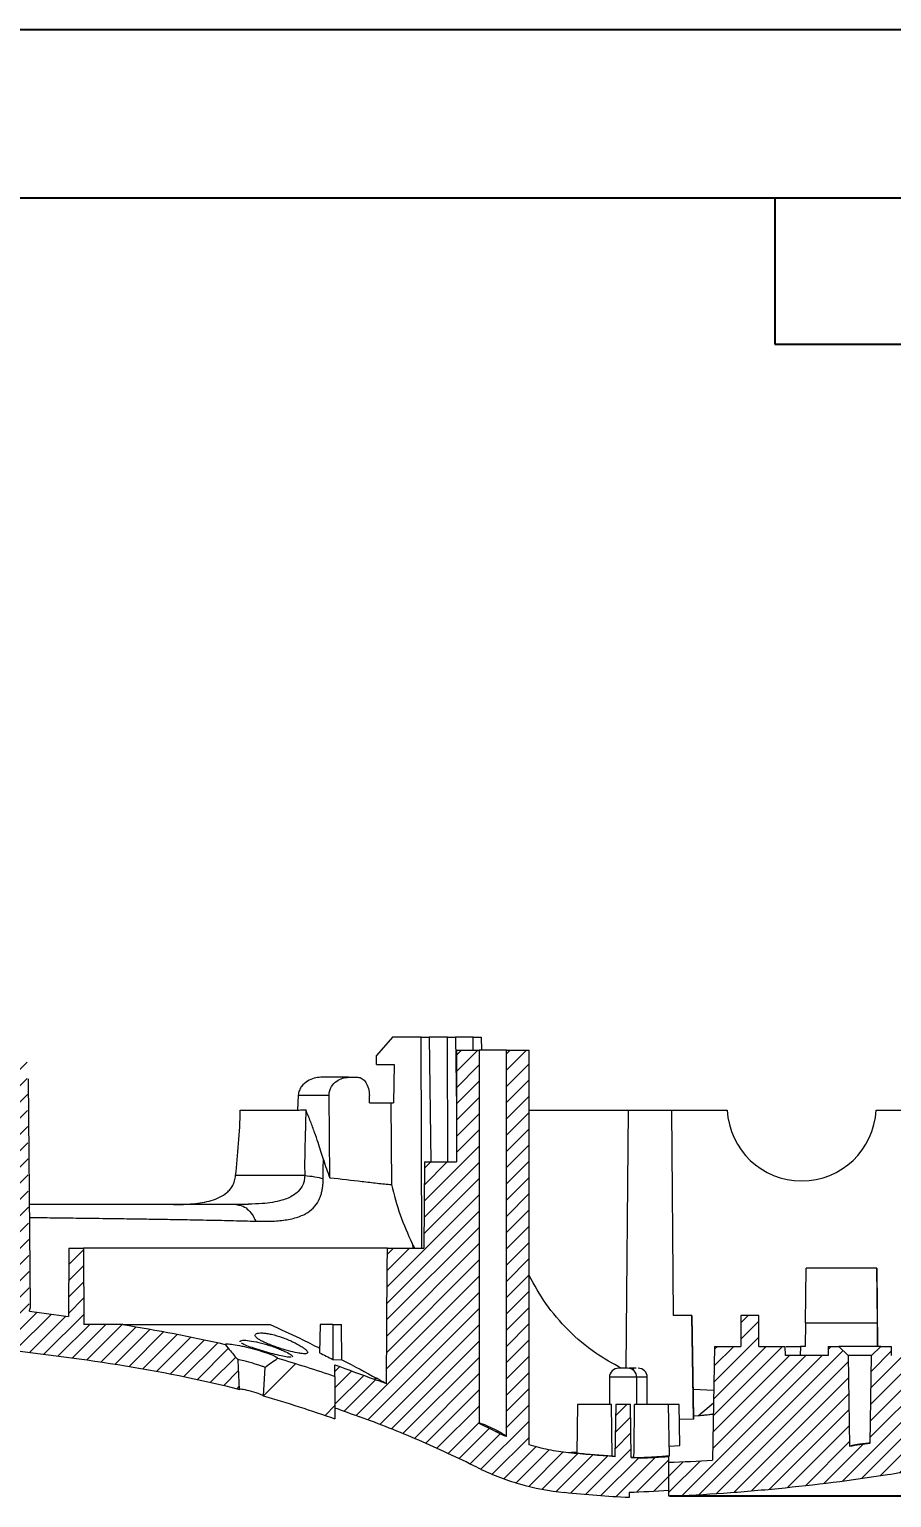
# Model space of a CAD drawing. Header units: inches. Extents: x 1424 to 4050, y 1126 to 1517.
# Drawn here: x 2866.8 to 2914.5, y 1435.8 to 1517 of the extents above; entities that cross this region are included whole.
import ezdxf

# ---------------------------------------------------------------- set-up
doc = ezdxf.new("R2010")
doc.units = ezdxf.units.IN
doc.header["$LTSCALE"] = 15
doc.styles.get("Standard").update_dxf_attribs({"font": 'txt', "bigfont": 'gbcbig.shx'})
doc.dimstyles.new('3', dxfattribs={"dimtxt": 3, "dimasz": 1, "dimexe": 0.18, "dimexo": 0.0625, "dimgap": 0.09, "dimtad": 0, "dimdsep": 46, "dimtxsty": 'Standard', "dimcen": 1, "dimclrd": 3, "dimclre": 3, "dimadec": 0, "dimazin": 2, "dimtfac": 1, "dimtofl": 0, "dimtmove": 0, "dimatfit": 3, "dimfxl": 1, "dimtolj": 1, "dimtzin": 0, "dimarcsym": 0})
pattern_1 = [(45, (-986.5144, -627.76405), (-0.44901281, 0.44901281), [])]

# ---------------------------------------------------------------- blocks, each defined once
blk = doc.blocks.new('*D217')
at = {"color": 3, "lineweight": -2}
for p, q in [((2919.178, 1457.273), (2942.123, 1457.273)), ((2941.943, 1456.273), (2941.943, 1452.198)), ((2941.943, 1436.942), (2941.943, 1441.018)), ((2902.223, 1435.942), (2942.123, 1435.942))]:
    blk.add_line(p, q, dxfattribs=at)
at = {"color": 3}
for points in [[(2941.776, 1456.273), (2942.109, 1456.273), (2941.943, 1457.273)], [(2941.776, 1436.942), (2942.109, 1436.942), (2941.943, 1435.942)]]:
    blk.add_solid(points, dxfattribs=at)
at = {"layer": 'Defpoints', "color": 0}
for p in [(2919.115, 1457.273), (2941.943, 1457.273), (2902.16, 1435.942)]:
    blk.add_point(p, dxfattribs=at)
at = {"color": 0, "insert": (2941.943, 1446.608), "char_height": 3, "attachment_point": 5, "rotation": 90}
blk.add_mtext('\\A1;21.33', dxfattribs=at)

msp = doc.modelspace()

# ---------------------------------------------------------------- hatches: boundary and pattern name
at = {"linetype": 'Continuous', "lineweight": 0}
h = msp.add_hatch(dxfattribs=at)
h.set_pattern_fill('ANSI31', color=4, scale=0.2, style=0)
h.set_pattern_definition(pattern_1)
edge = h.paths.add_edge_path(flags=0)
edge.add_spline(control_points=[(2902.16, 1438.127), (2901.642, 1438.085), (2901.123, 1438.054), (2900.604, 1438.032)], knot_values=[0, 0, 0, 0, 0.001559, 0.001559, 0.001559, 0.001559], weights=[1, 1, 1, 1], degree=3, periodic=0)
edge.add_spline(control_points=[(2900.604, 1438.032), (2900.433, 1438.04), (2900.264, 1438.048), (2900.094, 1438.056)], knot_values=[0.001553, 0.001553, 0.001553, 0.001553, 0.002063, 0.002063, 0.002063, 0.002063], weights=[1, 1, 1, 1], degree=3, periodic=0)
edge.add_line((2900.094, 1438.056), (2900.042, 1440.992))
edge.add_line((2900.042, 1440.992), (2899.238, 1440.992))
edge.add_line((2899.238, 1440.992), (2899.188, 1438.11))
edge.add_spline(control_points=[(2899.188, 1438.11), (2898.328, 1438.165), (2897.469, 1438.237), (2896.612, 1438.326)], knot_values=[0.002969, 0.002969, 0.002969, 0.002969, 0.005554, 0.005554, 0.005554, 0.005554], weights=[1, 1, 1, 1], degree=3, periodic=0)
edge.add_spline(control_points=[(2896.612, 1438.326), (2896.105, 1438.38), (2895.6, 1438.467), (2895.104, 1438.585), (2894.882, 1438.638), (2894.661, 1438.697), (2894.442, 1438.763)], knot_values=[0.002515, 0.002515, 0.002515, 0.002515, 0.004037, 0.004037, 0.004037, 0.004716, 0.004716, 0.004716, 0.004716], weights=[1, 1, 1, 1, 1, 1, 1], degree=3, periodic=0)
edge.add_line((2894.442, 1438.763), (2894.442, 1460.59))
edge.add_line((2894.442, 1460.59), (2893.186, 1460.59))
edge.add_line((2893.186, 1460.59), (2893.186, 1439.221))
edge.add_spline(control_points=[(2893.186, 1439.221), (2892.984, 1439.308), (2892.784, 1439.401), (2892.587, 1439.499)], knot_values=[0.000036, 0.000036, 0.000036, 0.000036, 0.000697, 0.000697, 0.000697, 0.000697], weights=[1, 1, 1, 1], degree=3, periodic=0)
edge.add_spline(control_points=[(2892.587, 1439.499), (2892.284, 1439.645), (2891.982, 1439.794), (2891.679, 1439.94)], knot_values=[0.000006, 0.000006, 0.000006, 0.000006, 0.001016, 0.001016, 0.001016, 0.001016], weights=[1, 1, 1, 1], degree=3, periodic=0)
edge.add_line((2891.679, 1439.94), (2891.679, 1460.59))
edge.add_line((2891.679, 1460.59), (2890.422, 1460.59))
edge.add_line((2890.422, 1460.59), (2890.422, 1454.409))
edge.add_line((2890.422, 1454.409), (2888.664, 1454.409))
edge.add_line((2888.664, 1454.409), (2888.622, 1449.635))
edge.add_line((2888.622, 1449.635), (2886.605, 1449.635))
edge.add_spline(control_points=[(2886.605, 1449.635), (2886.602, 1449.263), (2886.6, 1448.89), (2886.597, 1448.518), (2886.584, 1446.392), (2886.57, 1444.267), (2886.556, 1442.141)], knot_values=[0.018959, 0.018959, 0.018959, 0.018959, 0.020077, 0.020077, 0.020077, 0.026454, 0.026454, 0.026454, 0.026454], weights=[1, 1, 1, 1, 1, 1, 1], degree=3, periodic=0)
edge.add_spline(control_points=[(2886.556, 1442.141), (2886.33, 1442.227), (2886.103, 1442.311), (2885.876, 1442.394)], knot_values=[0.003034, 0.003034, 0.003034, 0.003034, 0.00376, 0.00376, 0.00376, 0.00376], weights=[1, 1, 1, 1], degree=3, periodic=0)
edge.add_spline(control_points=[(2885.876, 1442.394), (2885.152, 1442.659), (2884.43, 1442.926), (2883.706, 1443.188)], knot_values=[0.000178, 0.000178, 0.000178, 0.000178, 0.002488, 0.002488, 0.002488, 0.002488], weights=[1, 1, 1, 1], degree=3, periodic=0)
edge.add_line((2883.706, 1443.188), (2883.706, 1440.812))
edge.add_spline(control_points=[(2883.706, 1440.812), (2884.157, 1440.648), (2884.608, 1440.483), (2885.058, 1440.318)], knot_values=[0, 0, 0, 0, 0.00144, 0.00144, 0.00144, 0.00144], weights=[1, 1, 1, 1], degree=3, periodic=0)
edge.add_spline(control_points=[(2885.058, 1440.318), (2886.085, 1439.944), (2887.103, 1439.544), (2888.109, 1439.116), (2888.695, 1438.866), (2889.278, 1438.607), (2889.856, 1438.339), (2890.424, 1438.075), (2890.989, 1437.805), (2891.549, 1437.525)], knot_values=[0.00005, 0.00005, 0.00005, 0.00005, 0.003329, 0.003329, 0.003329, 0.005241, 0.005241, 0.005241, 0.007119, 0.007119, 0.007119, 0.007119], weights=[1, 1, 1, 1, 1, 1, 1, 1, 1, 1], degree=3, periodic=0)
edge.add_spline(control_points=[(2891.549, 1437.525), (2892.159, 1437.224), (2892.792, 1436.965), (2893.438, 1436.753), (2894.399, 1436.439), (2895.398, 1436.227), (2896.403, 1436.123)], knot_values=[0.0071, 0.0071, 0.0071, 0.0071, 0.009131, 0.009131, 0.009131, 0.012155, 0.012155, 0.012155, 0.012155], weights=[1, 1, 1, 1, 1, 1, 1], degree=3, periodic=0)
edge.add_spline(control_points=[(2896.403, 1436.123), (2897.589, 1436), (2898.779, 1435.908), (2899.97, 1435.847)], knot_values=[0.006416, 0.006416, 0.006416, 0.006416, 0.009993, 0.009993, 0.009993, 0.009993], weights=[1, 1, 1, 1], degree=3, periodic=0)
edge.add_line((2899.97, 1435.847), (2899.97, 1436.149))
edge.add_spline(control_points=[(2899.97, 1436.149), (2900.701, 1436.168), (2901.431, 1436.205), (2902.16, 1436.26)], knot_values=[0, 0, 0, 0, 0.002193, 0.002193, 0.002193, 0.002193], weights=[1, 1, 1, 1], degree=3, periodic=0)
edge.add_line((2902.16, 1436.26), (2902.16, 1438.127))
h = msp.add_hatch(dxfattribs=at)
h.set_pattern_fill('ANSI31', color=4, scale=0.2, style=0)
h.set_pattern_definition(pattern_1)
edge = h.paths.add_edge_path(flags=0)
edge.add_spline(control_points=[(2878.348, 1443.449), (2878.208, 1443.618), (2878.068, 1443.786), (2877.928, 1443.954), (2877.827, 1444.074), (2877.726, 1444.195), (2877.625, 1444.316)], knot_values=[0, 0, 0, 0, 0.000656, 0.000656, 0.000656, 0.001129, 0.001129, 0.001129, 0.001129], weights=[1, 1, 1, 1, 1, 1, 1], degree=3, periodic=0)
edge.add_spline(control_points=[(2877.625, 1444.316), (2875.757, 1444.756), (2873.869, 1445.108), (2871.975, 1445.414)], knot_values=[0.006322, 0.006322, 0.006322, 0.006322, 0.012075, 0.012075, 0.012075, 0.012075], weights=[1, 1, 1, 1], degree=3, periodic=0)
edge.add_line((2871.975, 1445.414), (2869.812, 1445.414))
edge.add_line((2869.812, 1445.414), (2869.79, 1449.635))
edge.add_line((2869.79, 1449.635), (2868.986, 1449.635))
edge.add_line((2868.986, 1449.635), (2868.966, 1445.863))
edge.add_spline(control_points=[(2868.966, 1445.863), (2868.47, 1445.931), (2867.974, 1445.997), (2867.477, 1446.061), (2867.253, 1446.09), (2867.029, 1446.119), (2866.804, 1446.147)], knot_values=[0.015107, 0.015107, 0.015107, 0.015107, 0.016604, 0.016604, 0.016604, 0.01728, 0.01728, 0.01728, 0.01728], weights=[1, 1, 1, 1, 1, 1, 1], degree=3, periodic=0)
edge.add_line((2866.804, 1446.147), (2866.683, 1459.984))
edge.add_ellipse((2865.344, 1458.982), major_axis=(-16.462, 0), ratio=0.061049, start_angle=265.33446, end_angle=268.84364)
edge.add_line((2865.676, 1459.987), (2865.557, 1446.3))
edge.add_spline(control_points=[(2865.557, 1446.3), (2864.84, 1446.387), (2864.123, 1446.47), (2863.406, 1446.551)], knot_values=[0.018532, 0.018532, 0.018532, 0.018532, 0.02069, 0.02069, 0.02069, 0.02069], weights=[1, 1, 1, 1], degree=3, periodic=0)
edge.add_line((2863.406, 1446.551), (2863.31, 1452.047))
edge.add_line((2863.31, 1452.047), (2862.505, 1452.047))
edge.add_line((2862.505, 1452.047), (2862.411, 1446.662))
edge.add_spline(control_points=[(2862.411, 1446.662), (2861.692, 1446.741), (2860.973, 1446.817), (2860.253, 1446.891)], knot_values=[0.021689, 0.021689, 0.021689, 0.021689, 0.023852, 0.023852, 0.023852, 0.023852], weights=[1, 1, 1, 1], degree=3, periodic=0)
edge.add_line((2860.253, 1446.891), (2860.139, 1459.987))
edge.add_line((2860.139, 1459.987), (2859.132, 1459.987))
edge.add_line((2859.132, 1459.987), (2859.018, 1447.015))
edge.add_spline(control_points=[(2859.018, 1447.015), (2856.384, 1447.275), (2853.746, 1447.494), (2851.106, 1447.695)], knot_values=[0.025089, 0.025089, 0.025089, 0.025089, 0.033004, 0.033004, 0.033004, 0.033004], weights=[1, 1, 1, 1], degree=3, periodic=0)
edge.add_line((2851.106, 1447.695), (2851.106, 1445.261))
edge.add_spline(control_points=[(2851.106, 1445.261), (2856.573, 1444.929), (2862.036, 1444.479), (2867.471, 1443.798), (2871.154, 1443.336), (2874.839, 1442.761), (2878.433, 1441.83)], knot_values=[0, 0, 0, 0, 0.01643, 0.01643, 0.01643, 0.027599, 0.027599, 0.027599, 0.027599], weights=[1, 1, 1, 1, 1, 1, 1], degree=3, periodic=0)
edge.add_line((2878.433, 1441.83), (2878.348, 1443.449))
h = msp.add_hatch(dxfattribs=at)
h.set_pattern_fill('ANSI31', color=4, scale=0.2, style=0)
h.set_pattern_definition(pattern_1)
edge = h.paths.add_edge_path(flags=0)
edge.add_spline(control_points=[(2904.592, 1437.923), (2903.782, 1437.869), (2902.972, 1437.826), (2902.16, 1437.802)], knot_values=[0.020757, 0.020757, 0.020757, 0.020757, 0.023188, 0.023188, 0.023188, 0.023188], weights=[1, 1, 1, 1], degree=3, periodic=0)
edge.add_line((2902.16, 1437.802), (2902.16, 1435.942))
edge.add_spline(control_points=[(2902.16, 1435.942), (2904.457, 1436.009), (2906.75, 1436.199), (2909.035, 1436.441), (2911.318, 1436.684), (2913.596, 1436.997), (2915.86, 1437.382), (2919.323, 1437.97), (2922.906, 1438.406), (2926.1, 1439.868)], knot_values=[0, 0, 0, 0, 0.006893, 0.006893, 0.006893, 0.013782, 0.013782, 0.013782, 0.024339, 0.024339, 0.024339, 0.024339], weights=[1, 1, 1, 1, 1, 1, 1, 1, 1, 1], degree=3, periodic=0)
edge.add_line((2926.1, 1439.868), (2926.1, 1439.527))
edge.add_spline(control_points=[(2926.1, 1439.527), (2926.897, 1439.944), (2927.659, 1440.436), (2928.365, 1440.992), (2929.646, 1442), (2930.77, 1443.243), (2931.645, 1444.617), (2932.043, 1445.242), (2932.395, 1445.899), (2932.693, 1446.577)], knot_values=[0.007084, 0.007084, 0.007084, 0.007084, 0.009774, 0.009774, 0.009774, 0.014663, 0.014663, 0.014663, 0.01686, 0.01686, 0.01686, 0.01686], weights=[1, 1, 1, 1, 1, 1, 1, 1, 1, 1], degree=3, periodic=0)
edge.add_spline(control_points=[(2932.693, 1446.577), (2933.383, 1448.144), (2933.925, 1449.784), (2934.309, 1451.453), (2934.53, 1452.418), (2934.7, 1453.395), (2934.815, 1454.378), (2934.927, 1455.338), (2934.988, 1456.306), (2934.995, 1457.273)], knot_values=[0.00013, 0.00013, 0.00013, 0.00013, 0.005267, 0.005267, 0.005267, 0.008226, 0.008226, 0.008226, 0.011118, 0.011118, 0.011118, 0.011118], weights=[1, 1, 1, 1, 1, 1, 1, 1, 1, 1], degree=3, periodic=0)
edge.add_line((2934.995, 1457.273), (2933.385, 1457.273))
edge.add_spline(control_points=[(2933.385, 1457.273), (2933.383, 1457.407), (2933.381, 1457.541), (2933.378, 1457.675)], knot_values=[0, 0, 0, 0, 0.000402, 0.000402, 0.000402, 0.000402], weights=[1, 1, 1, 1], degree=3, periodic=0)
edge.add_line((2933.378, 1457.675), (2932.381, 1457.675))
edge.add_spline(control_points=[(2932.381, 1457.675), (2932.379, 1457.119), (2932.377, 1456.563), (2932.375, 1456.008), (2932.371, 1454.996), (2932.368, 1453.985), (2932.364, 1452.973)], knot_values=[0.001407, 0.001407, 0.001407, 0.001407, 0.003075, 0.003075, 0.003075, 0.006109, 0.006109, 0.006109, 0.006109], weights=[1, 1, 1, 1, 1, 1, 1], degree=3, periodic=0)
edge.add_spline(control_points=[(2932.364, 1452.973), (2932.28, 1452.518), (2932.182, 1452.065), (2932.073, 1451.616), (2931.946, 1451.097), (2931.803, 1450.582), (2931.644, 1450.073), (2931.367, 1449.187), (2931.041, 1448.316), (2930.667, 1447.467)], knot_values=[0.000213, 0.000213, 0.000213, 0.000213, 0.001602, 0.001602, 0.001602, 0.003203, 0.003203, 0.003203, 0.005989, 0.005989, 0.005989, 0.005989], weights=[1, 1, 1, 1, 1, 1, 1, 1, 1, 1], degree=3, periodic=0)
edge.add_spline(control_points=[(2930.667, 1447.467), (2930.122, 1446.227), (2929.357, 1445.065), (2928.439, 1444.069), (2927.5, 1443.048), (2926.372, 1442.173), (2925.145, 1441.525), (2924.97, 1441.432), (2924.794, 1441.344), (2924.615, 1441.261)], knot_values=[0.0001, 0.0001, 0.0001, 0.0001, 0.004163, 0.004163, 0.004163, 0.008327, 0.008327, 0.008327, 0.008912, 0.008912, 0.008912, 0.008912], weights=[1, 1, 1, 1, 1, 1, 1, 1, 1, 1], degree=3, periodic=0)
edge.add_spline(control_points=[(2924.615, 1441.261), (2923.395, 1440.798), (2922.109, 1440.524), (2920.834, 1440.246)], knot_values=[0.000443, 0.000443, 0.000443, 0.000443, 0.004356, 0.004356, 0.004356, 0.004356], weights=[1, 1, 1, 1], degree=3, periodic=0)
edge.add_line((2920.834, 1440.246), (2920.765, 1444.208))
edge.add_line((2920.765, 1444.208), (2919.316, 1444.208))
edge.add_line((2919.316, 1444.208), (2919.316, 1445.917))
edge.add_line((2919.316, 1445.917), (2918.311, 1445.917))
edge.add_line((2918.311, 1445.917), (2918.311, 1444.208))
edge.add_line((2918.311, 1444.208), (2916.863, 1444.208))
edge.add_line((2916.863, 1444.208), (2916.854, 1443.706))
edge.add_line((2916.854, 1443.706), (2914.493, 1443.706))
edge.add_line((2914.493, 1443.706), (2914.483, 1444.208))
edge.add_line((2914.483, 1444.208), (2913.898, 1444.208))
edge.add_line((2913.898, 1444.208), (2913.387, 1443.706))
edge.add_line((2913.387, 1443.706), (2913.302, 1438.861))
edge.add_spline(control_points=[(2913.302, 1438.861), (2912.924, 1438.805), (2912.546, 1438.751), (2912.168, 1438.699)], knot_values=[0.000007, 0.000007, 0.000007, 0.000007, 0.001153, 0.001153, 0.001153, 0.001153], weights=[1, 1, 1, 1], degree=3, periodic=0)
edge.add_line((2912.168, 1438.699), (2912.08, 1443.706))
edge.add_line((2912.08, 1443.706), (2911.569, 1444.208))
edge.add_line((2911.569, 1444.208), (2910.983, 1444.208))
edge.add_line((2910.983, 1444.208), (2910.975, 1443.706))
edge.add_line((2910.975, 1443.706), (2908.613, 1443.706))
edge.add_line((2908.613, 1443.706), (2908.604, 1444.208))
edge.add_line((2908.604, 1444.208), (2907.156, 1444.208))
edge.add_line((2907.156, 1444.208), (2907.156, 1445.917))
edge.add_line((2907.156, 1445.917), (2906.151, 1445.917))
edge.add_line((2906.151, 1445.917), (2906.151, 1444.208))
edge.add_line((2906.151, 1444.208), (2904.702, 1444.208))
edge.add_line((2904.702, 1444.208), (2904.592, 1437.924))
h = msp.add_hatch(dxfattribs=at)
h.set_pattern_fill('ANSI31', style=0)
h.set_pattern_definition([(45, (2248.3627, 792.126), (-2.245064, 2.245064), [])])
edge = h.paths.add_edge_path(flags=0)
edge.add_spline(control_points=[(2883.706, 1442.551), (2882.656, 1442.907), (2881.601, 1443.248), (2880.536, 1443.555)], knot_values=[0, 0, 0, 0, 0.003315, 0.003315, 0.003315, 0.003315], weights=[1, 1, 1, 1], degree=3, periodic=0)
edge.add_spline(control_points=[(2880.536, 1443.555), (2880.417, 1443.471), (2880.299, 1443.386), (2880.181, 1443.302), (2880.061, 1443.216), (2879.941, 1443.131), (2879.822, 1443.045)], knot_values=[0.000005, 0.000005, 0.000005, 0.000005, 0.000441, 0.000441, 0.000441, 0.000883, 0.000883, 0.000883, 0.000883], weights=[1, 1, 1, 1, 1, 1, 1], degree=3, periodic=0)
edge.add_line((2879.822, 1443.045), (2879.739, 1441.475))
edge.add_spline(control_points=[(2879.739, 1441.475), (2881.074, 1441.095), (2882.394, 1440.66), (2883.706, 1440.206)], knot_values=[0.028957, 0.028957, 0.028957, 0.028957, 0.033119, 0.033119, 0.033119, 0.033119], weights=[1, 1, 1, 1], degree=3, periodic=0)
edge.add_line((2883.706, 1440.206), (2883.706, 1442.551))

# ---------------------------------------------------------------- linework, layer by layer
for p, q in [((2415.629, 1517.014), (2969.119, 1517.014)), ((2429.951, 1507.696), (2959.801, 1507.696)), ((2908.035, 1507.696), (2908.035, 1499.607)), ((2908.035, 1499.607), (2959.801, 1499.607))]:
    msp.add_line(p, q)
at = {"color": 7, "linetype": 'Continuous', "lineweight": 15}
for p, q in [((2886.889, 1461.293), (2885.998, 1460.288)), ((2888.47, 1461.293), (2886.889, 1461.293)), ((2888.512, 1449.635), (2888.47, 1461.293)), ((2888.47, 1461.293), (2888.923, 1461.293)), ((2888.923, 1461.293), (2889.004, 1454.409)), ((2889.921, 1461.293), (2888.923, 1461.293)), ((2889.947, 1454.409), (2889.921, 1461.293)), ((2889.921, 1461.293), (2890.375, 1461.293)), ((2890.375, 1461.293), (2890.422, 1457.376)), ((2891.341, 1461.293), (2890.375, 1461.293)), ((2891.344, 1460.59), (2891.341, 1461.293)), ((2891.341, 1461.293), (2891.795, 1461.293)), ((2891.795, 1461.293), (2891.804, 1460.59)), ((2885.996, 1459.786), (2885.998, 1460.288)), ((2890.422, 1460.59), (2890.422, 1454.409)), ((2890.422, 1460.59), (2891.679, 1460.59)), ((2891.679, 1460.59), (2891.679, 1439.94)), ((2893.186, 1439.221), (2893.186, 1460.59)), ((2893.186, 1460.59), (2894.442, 1460.59)), ((2894.442, 1438.763), (2894.442, 1460.59)), ((2885.996, 1459.786), (2886.977, 1459.786)), ((2886.977, 1459.786), (2886.952, 1457.675)), ((2866.865, 1446.361), (2866.748, 1458.991)), ((2884.459, 1459.082), (2882.923, 1459.082)), ((2881.675, 1458.095), (2881.631, 1457.273)), ((2881.675, 1458.095), (2883.385, 1458.095)), ((2883.427, 1453.535), (2883.385, 1458.095)), ((2885.618, 1457.675), (2885.611, 1458.077)), ((2878.47, 1457.273), (2881.631, 1457.273)), ((2886.792, 1457.675), (2886.84, 1453.154)), ((2886.792, 1457.675), (2886.952, 1457.675)), ((2894.442, 1457.273), (2899.92, 1457.273)), ((2899.92, 1457.273), (2899.795, 1443.002)), ((2899.92, 1457.273), (2902.332, 1457.273)), ((2902.431, 1445.917), (2902.332, 1457.273)), ((2902.332, 1457.273), (2905.402, 1457.273)), ((2913.633, 1457.273), (2916.703, 1457.273)), ((2888.664, 1454.409), (2888.622, 1449.635)), ((2888.664, 1454.409), (2890.422, 1454.409)), ((2882.033, 1453.649), (2878.214, 1453.649)), ((2878.912, 1452.073), (2878.245, 1452.047)), ((2878.245, 1452.047), (2878.386, 1452.02)), ((2878.929, 1452.06), (2878.362, 1452.034)), ((2868.986, 1449.635), (2868.966, 1445.863)), ((2868.986, 1449.635), (2869.79, 1449.635)), ((2869.79, 1449.635), (2869.812, 1445.414)), ((2886.605, 1449.635), (2888.622, 1449.635)), ((2888.124, 1449.635), (2887.984, 1449.901)), ((2909.73, 1445.515), (2909.756, 1448.53)), ((2913.675, 1448.53), (2909.756, 1448.53)), ((2913.702, 1445.515), (2913.675, 1448.53)), ((2913.677, 1448.53), (2913.714, 1444.208)), ((2903.438, 1445.917), (2902.431, 1445.917)), ((2903.538, 1440.177), (2903.438, 1445.917)), ((2903.438, 1445.917), (2903.439, 1445.917)), ((2903.439, 1445.917), (2903.538, 1440.283)), ((2906.151, 1445.917), (2906.151, 1444.208)), ((2907.156, 1445.917), (2906.151, 1445.917)), ((2907.156, 1444.208), (2907.156, 1445.917)), ((2871.975, 1445.414), (2869.812, 1445.414)), ((2882.883, 1445.414), (2882.846, 1443.86)), ((2883.58, 1445.414), (2882.883, 1445.414)), ((2883.58, 1445.414), (2884.067, 1445.414)), ((2883.58, 1445.414), (2883.592, 1443.488)), ((2884.09, 1443.47), (2884.067, 1445.414)), ((2909.73, 1445.515), (2909.718, 1444.208)), ((2909.73, 1445.515), (2913.702, 1445.515)), ((2913.714, 1444.208), (2913.703, 1445.515)), ((2904.702, 1444.208), (2904.592, 1437.924)), ((2904.702, 1444.208), (2906.151, 1444.208)), ((2907.156, 1444.208), (2908.604, 1444.208)), ((2908.613, 1443.706), (2908.604, 1444.208)), ((2908.662, 1444.208), (2909.444, 1444.208)), ((2909.444, 1444.208), (2909.436, 1443.706)), ((2909.718, 1444.208), (2909.444, 1444.208)), ((2910.983, 1444.208), (2910.975, 1443.706)), ((2910.983, 1444.208), (2911.569, 1444.208)), ((2911.569, 1444.208), (2912.08, 1443.706)), ((2913.387, 1443.706), (2913.898, 1444.208)), ((2913.898, 1444.208), (2914.483, 1444.208)), ((2914.492, 1443.706), (2914.483, 1444.208)), ((2878.433, 1441.83), (2878.348, 1443.449)), ((2883.592, 1443.488), (2884.09, 1443.47)), ((2910.974, 1443.706), (2908.613, 1443.706)), ((2912.08, 1443.706), (2912.168, 1438.699)), ((2913.387, 1443.706), (2912.08, 1443.706)), ((2913.302, 1438.861), (2913.387, 1443.706)), ((2879.822, 1443.045), (2879.739, 1441.475)), ((2883.706, 1442.551), (2883.706, 1440.206)), ((2898.887, 1442.5), (2898.887, 1440.992)), ((2900.394, 1440.992), (2900.394, 1442.5)), ((2900.976, 1440.992), (2900.976, 1442.5)), ((2904.66, 1441.766), (2903.511, 1441.821)), ((2897.128, 1440.992), (2897.081, 1438.313)), ((2899.003, 1440.992), (2897.128, 1440.992)), ((2899.037, 1438.153), (2899.003, 1440.992)), ((2899.238, 1440.992), (2899.188, 1438.11)), ((2900.042, 1440.992), (2899.238, 1440.992)), ((2900.094, 1438.057), (2900.042, 1440.992)), ((2902.153, 1440.992), (2900.278, 1440.992)), ((2902.202, 1438.165), (2902.153, 1440.992)), ((2902.734, 1440.992), (2902.153, 1440.992)), ((2902.774, 1438.731), (2902.734, 1440.992)), ((2902.748, 1440.204), (2903.538, 1440.177)), ((2903.536, 1440.372), (2903.818, 1440.389)), ((2903.538, 1440.283), (2903.538, 1440.177)), ((2902.193, 1438.694), (2902.774, 1438.731)), ((2900.243, 1438.083), (2900.607, 1438.066)), ((2900.603, 1438.032), (2900.607, 1438.066)), ((2902.16, 1437.802), (2902.16, 1435.942)), ((2899.97, 1436.149), (2899.97, 1435.847))]:
    msp.add_line(p, q, dxfattribs=at)
at = {"color": 8, "linetype": 'Continuous', "lineweight": 15}
for p, q in [((2900.394, 1442.5), (2898.887, 1442.5)), ((2900.222, 1442.879), (2900.222, 1443.002)), ((2900.976, 1442.5), (2900.394, 1442.5)), ((2903.818, 1440.389), (2904.648, 1441.088))]:
    msp.add_line(p, q, dxfattribs=at)
at = {"color": 7, "linetype": 'Continuous', "lineweight": 15, "flags": 128}
msp.add_lwpolyline([(2886.556, 1442.141), (2886.597, 1448.518), (2886.605, 1449.635)], dxfattribs=at)
at = {"color": 7, "linetype": 'Continuous', "lineweight": 15}
for centre, radius, start, end in [((2909.517, 1457.474), 4.121, 182.79603, 357.20397), ((2899.389, 1442.5), 0.502, 90, 180), ((2899.892, 1442.5), 0.502, 360, 90), ((2900.473, 1442.5), 0.503, 0, 90)]:
    msp.add_arc(centre, radius, start, end, dxfattribs=at)
for points, knots in [([(2893.186, 1460.59), (2893.186, 1460.59), (2893.105, 1460.59), (2892.826, 1460.59), (2892.63, 1460.59), (2892.235, 1460.59), (2892.039, 1460.59), (2891.76, 1460.59), (2891.679, 1460.59), (2891.679, 1460.59)], [0, 0, 0, 0, 0.25, 0.25, 0.5, 0.5, 0.75, 0.75, 1, 1, 1, 1]), ([(2882.923, 1459.082), (2882.8, 1459.082), (2882.677, 1459.065), (2882.433, 1458.997), (2882.31, 1458.945), (2882.074, 1458.799), (2881.959, 1458.704), (2881.814, 1458.515), (2881.77, 1458.442), (2881.703, 1458.28), (2881.68, 1458.189), (2881.675, 1458.095)], [0, 0, 0, 0, 0.25, 0.25, 0.5, 0.5, 0.75, 0.75, 0.875, 0.875, 1, 1, 1, 1]), ([(2883.385, 1458.095), (2883.383, 1458.274), (2883.44, 1458.44), (2883.598, 1458.698), (2883.697, 1458.795), (2883.904, 1458.943), (2884.013, 1458.996), (2884.235, 1459.065), (2884.347, 1459.082), (2884.459, 1459.082)], [0, 0, 0, 0, 0.25, 0.25, 0.5, 0.5, 0.75, 0.75, 1, 1, 1, 1]), ([(2884.459, 1459.082), (2884.523, 1459.082), (2884.695, 1459.082), (2884.864, 1459.082), (2884.969, 1459.082)], [0.08671153, 0.08671153, 0.08671153, 0.08671153, 0.10068212, 0.12409562, 0.12409562, 0.12409562, 0.12409562]), ([(2884.969, 1459.082), (2885.052, 1459.082), (2885.133, 1459.057), (2885.286, 1458.958), (2885.356, 1458.885), (2885.534, 1458.608), (2885.607, 1458.346), (2885.611, 1458.077)], [0, 0, 0, 0, 0.25, 0.25, 0.5, 0.5, 1, 1, 1, 1]), ([(2878.214, 1453.649), (2878.27, 1454.228), (2878.329, 1454.818), (2878.426, 1456.025), (2878.464, 1456.641), (2878.47, 1457.273)], [0, 0, 0, 0, 0.5, 0.5, 1, 1, 1, 1]), ([(2881.631, 1457.273), (2881.663, 1457.274), (2881.739, 1457.275), (2881.861, 1457.282), (2881.982, 1457.288), (2882.059, 1457.29), (2882.091, 1457.29)], [0, 0, 0, 0, 0.208446, 0.5, 0.791554, 1, 1, 1, 1]), ([(2882.091, 1457.29), (2882.09, 1457.195), (2882.088, 1457.005), (2882.083, 1456.72), (2882.076, 1456.435), (2882.069, 1456.151), (2882.061, 1455.867), (2882.052, 1455.584), (2882.042, 1455.21), (2882.032, 1454.749), (2882.028, 1454.292), (2882.03, 1453.926), (2882.032, 1453.741), (2882.033, 1453.649)], [0, 0, 0, 0, 0.076221, 0.152617, 0.229182, 0.305908, 0.382783, 0.459795, 0.536939, 0.688908, 0.841325, 0.92063, 1, 1, 1, 1]), ([(2883.067, 1454.534), (2883.023, 1454.681), (2882.928, 1454.997), (2882.767, 1455.497), (2882.575, 1456.052), (2882.35, 1456.658), (2882.179, 1457.074), (2882.091, 1457.29)], [0, 0, 0, 0, 0.158096, 0.337816, 0.53874, 0.759961, 1, 1, 1, 1]), ([(2885.618, 1457.675), (2885.626, 1457.675), (2885.95, 1457.675), (2886.343, 1457.675), (2886.719, 1457.675), (2886.792, 1457.675)], [0.17176177, 0.17176177, 0.17176177, 0.17176177, 0.17368188, 0.24668163, 0.26458997, 0.26458997, 0.26458997, 0.26458997]), ([(2883.054, 1453.471), (2883.054, 1453.557), (2883.054, 1453.73), (2883.057, 1453.994), (2883.061, 1454.262), (2883.065, 1454.443), (2883.067, 1454.534)], [0, 0, 0, 0, 0.247539, 0.496675, 0.747474, 1, 1, 1, 1]), ([(2874.771, 1452.047), (2875.142, 1452.047), (2875.504, 1452.059), (2876.204, 1452.126), (2876.542, 1452.179), (2877.024, 1452.321), (2877.179, 1452.379), (2877.472, 1452.523), (2877.61, 1452.61), (2877.795, 1452.77), (2877.852, 1452.828), (2877.959, 1452.958), (2878.008, 1453.029), (2878.093, 1453.184), (2878.128, 1453.268), (2878.184, 1453.449), (2878.204, 1453.547), (2878.214, 1453.649)], [0, 0, 0, 0, 0.25, 0.25, 0.5, 0.5, 0.625, 0.625, 0.75, 0.75, 0.8125, 0.8125, 0.875, 0.875, 0.9375, 0.9375, 1, 1, 1, 1]), ([(2879.323, 1451.13), (2879.418, 1451.128), (2879.62, 1451.123), (2879.934, 1451.123), (2880.289, 1451.133), (2880.667, 1451.159), (2881.172, 1451.223), (2881.7, 1451.35), (2882.214, 1451.597), (2882.593, 1451.919), (2882.813, 1452.267), (2882.926, 1452.558), (2882.983, 1452.761), (2883.024, 1452.982), (2883.05, 1453.218), (2883.053, 1453.386), (2883.054, 1453.471)], [0, 0, 0, 0, 0.050606, 0.10781, 0.171637, 0.248699, 0.325859, 0.475481, 0.590555, 0.706641, 0.809632, 0.847559, 0.885528, 0.923562, 0.961698, 1, 1, 1, 1]), ([(2882.033, 1453.649), (2882.223, 1453.639), (2882.412, 1453.619), (2882.76, 1453.558), (2882.919, 1453.518), (2883.054, 1453.471)], [0, 0, 0, 0, 0.5, 0.5, 1, 1, 1, 1]), ([(2883.427, 1453.535), (2884.047, 1453.464), (2884.638, 1453.394), (2885.489, 1453.296), (2885.766, 1453.262), (2886.312, 1453.197), (2886.579, 1453.169), (2886.84, 1453.154)], [0, 0, 0, 0, 0.5, 0.5, 0.75, 0.75, 1, 1, 1, 1]), ([(2886.84, 1453.154), (2886.965, 1452.582), (2887.123, 1452.025), (2887.507, 1450.942), (2887.732, 1450.415), (2887.984, 1449.901)], [0, 0, 0, 0, 0.5, 0.5, 1, 1, 1, 1]), ([(2878.245, 1452.047), (2877.681, 1452.047), (2876.542, 1452.047), (2874.715, 1452.047), (2872.895, 1452.047), (2871.171, 1452.047), (2869.198, 1452.047), (2867.768, 1452.047), (2866.835, 1452.047), (2866.813, 1452.047)], [0, 0, 0, 0, 0.163173, 0.329727, 0.497058, 0.643747, 0.772698, 0.994611, 1, 1, 1, 1]), ([(2886.605, 1449.635), (2886.547, 1449.635), (2886.431, 1449.635), (2886.249, 1449.635), (2886.06, 1449.635), (2885.864, 1449.635), (2885.506, 1449.635), (2884.958, 1449.635), (2884.188, 1449.635), (2883.37, 1449.635), (2882.252, 1449.635), (2880.821, 1449.635), (2879.086, 1449.635), (2877.351, 1449.635), (2875.618, 1449.635), (2873.952, 1449.635), (2872.466, 1449.635), (2871.456, 1449.635), (2870.818, 1449.635), (2870.433, 1449.635), (2870.138, 1449.635), (2869.956, 1449.635), (2869.853, 1449.635), (2869.8, 1449.635), (2869.793, 1449.635), (2869.79, 1449.635)], [0, 0, 0, 0, 0.012471, 0.024936, 0.037407, 0.049895, 0.062414, 0.103489, 0.144587, 0.184807, 0.225048, 0.302199, 0.37499, 0.44778, 0.524931, 0.605289, 0.687352, 0.769416, 0.809635, 0.849877, 0.888487, 0.927119, 0.951423, 0.975686, 1, 1, 1, 1]), ([(2899.542, 1443.002), (2899.062, 1443.263), (2897.999, 1443.84), (2896.597, 1445.065), (2895.336, 1446.506), (2894.734, 1447.598), (2894.442, 1448.126)], [0, 0, 0, 0, 0.222543, 0.492515, 0.754656, 1, 1, 1, 1]), ([(2851.106, 1445.261), (2852.254, 1445.191), (2853.402, 1445.118), (2855.697, 1444.957), (2856.844, 1444.87), (2860.282, 1444.583), (2862.571, 1444.362), (2867.144, 1443.851), (2869.429, 1443.563), (2873.962, 1442.84), (2876.213, 1442.405), (2878.433, 1441.83)], [0, 0, 0, 0, 0.125, 0.125, 0.25, 0.25, 0.5, 0.5, 0.75, 0.75, 1, 1, 1, 1]), ([(2871.975, 1445.414), (2872.626, 1445.414), (2873.289, 1445.414), (2874.636, 1445.414), (2875.32, 1445.414), (2876.698, 1445.414), (2877.391, 1445.414), (2878.766, 1445.414), (2879.449, 1445.414), (2880.12, 1445.414)], [0, 0, 0, 0, 0.25, 0.25, 0.5, 0.5, 0.75, 0.75, 1, 1, 1, 1]), ([(2879.299, 1444.791), (2879.289, 1444.818), (2879.29, 1444.842), (2879.314, 1444.884), (2879.337, 1444.902), (2879.439, 1444.944), (2879.549, 1444.957), (2879.761, 1444.947), (2879.841, 1444.939), (2880.011, 1444.913), (2880.101, 1444.896), (2880.384, 1444.832), (2880.586, 1444.773), (2880.887, 1444.666), (2880.986, 1444.628), (2881.18, 1444.548), (2881.276, 1444.506), (2881.545, 1444.379), (2881.707, 1444.291), (2881.903, 1444.169), (2881.962, 1444.129), (2882.061, 1444.055), (2882.101, 1444.021), (2882.163, 1443.958), (2882.183, 1443.93), (2882.202, 1443.883), (2882.201, 1443.863), (2882.191, 1443.846)], [0, 0, 0, 0, 0.0625, 0.0625, 0.125, 0.125, 0.25, 0.25, 0.3125, 0.3125, 0.375, 0.375, 0.5, 0.5, 0.5625, 0.5625, 0.625, 0.625, 0.75, 0.75, 0.8125, 0.8125, 0.875, 0.875, 0.9375, 0.9375, 1, 1, 1, 1]), ([(2882.191, 1443.846), (2882.181, 1443.832), (2882.163, 1443.821), (2882.112, 1443.806), (2882.079, 1443.802), (2881.998, 1443.8), (2881.951, 1443.802), (2881.842, 1443.813), (2881.781, 1443.821), (2881.452, 1443.877), (2881.091, 1443.97), (2880.561, 1444.136), (2880.383, 1444.198), (2880.136, 1444.291), (2880.056, 1444.323), (2879.906, 1444.386), (2879.836, 1444.417), (2879.705, 1444.48), (2879.644, 1444.511), (2879.536, 1444.572), (2879.489, 1444.602), (2879.368, 1444.689), (2879.316, 1444.744), (2879.299, 1444.791)], [0, 0, 0, 0, 0.0625, 0.0625, 0.125, 0.125, 0.1875, 0.1875, 0.25, 0.25, 0.5, 0.5, 0.625, 0.625, 0.6875, 0.6875, 0.75, 0.75, 0.8125, 0.8125, 0.875, 0.875, 1, 1, 1, 1]), ([(2880.12, 1445.414), (2880.675, 1445.164), (2881.625, 1444.735), (2882.492, 1444.291), (2882.852, 1444.106)], [0, 0, 0, 0, 0.584617, 1, 1, 1, 1]), ([(2877.625, 1444.316), (2877.626, 1444.325), (2877.637, 1444.332), (2877.678, 1444.341), (2877.708, 1444.344), (2877.824, 1444.344), (2877.938, 1444.334), (2878.215, 1444.296), (2878.381, 1444.266), (2878.648, 1444.21), (2878.741, 1444.189), (2878.928, 1444.144), (2879.023, 1444.12), (2879.308, 1444.044), (2879.495, 1443.989), (2879.757, 1443.904), (2879.839, 1443.877), (2879.993, 1443.822), (2880.066, 1443.795), (2880.196, 1443.744), (2880.255, 1443.72), (2880.358, 1443.675), (2880.402, 1443.653), (2880.507, 1443.598), (2880.538, 1443.571), (2880.536, 1443.555)], [0, 0, 0, 0, 0.0625, 0.0625, 0.125, 0.125, 0.25, 0.25, 0.375, 0.375, 0.4375, 0.4375, 0.5, 0.5, 0.625, 0.625, 0.6875, 0.6875, 0.75, 0.75, 0.8125, 0.8125, 0.875, 0.875, 1, 1, 1, 1]), ([(2877.625, 1444.316), (2877.726, 1444.195), (2877.827, 1444.074), (2877.928, 1443.954), (2878.068, 1443.786), (2878.208, 1443.618), (2878.348, 1443.449)], [0.000006863, 0.000006863, 0.000006863, 0.000006863, 0.000479052, 0.000479052, 0.000479052, 0.001135514, 0.001135514, 0.001135514, 0.001135514]), ([(2878.462, 1444.465), (2878.455, 1444.482), (2878.459, 1444.496), (2878.488, 1444.52), (2878.513, 1444.53), (2878.618, 1444.548), (2878.728, 1444.549), (2879.007, 1444.522), (2879.177, 1444.495), (2879.453, 1444.436), (2879.55, 1444.413), (2879.743, 1444.363), (2879.841, 1444.335), (2880.039, 1444.276), (2880.137, 1444.244), (2880.329, 1444.179), (2880.424, 1444.145), (2880.603, 1444.076), (2880.687, 1444.042), (2880.846, 1443.974), (2880.92, 1443.94), (2881.117, 1443.844), (2881.222, 1443.785), (2881.32, 1443.714), (2881.343, 1443.693), (2881.368, 1443.657), (2881.37, 1443.643), (2881.363, 1443.632)], [0, 0, 0, 0, 0.0625, 0.0625, 0.125, 0.125, 0.25, 0.25, 0.375, 0.375, 0.4375, 0.4375, 0.5, 0.5, 0.5625, 0.5625, 0.625, 0.625, 0.6875, 0.6875, 0.75, 0.75, 0.875, 0.875, 0.9375, 0.9375, 1, 1, 1, 1]), ([(2881.287, 1443.613), (2881.278, 1443.61), (2881.237, 1443.596), (2881.012, 1443.628), (2880.638, 1443.702), (2880.175, 1443.818), (2879.684, 1443.955), (2879.209, 1444.103), (2878.819, 1444.245), (2878.584, 1444.349), (2878.542, 1444.392), (2878.532, 1444.402)], [0, 0, 0, 0, 0.035259, 0.167476, 0.29741, 0.425907, 0.556221, 0.689475, 0.824308, 0.959281, 1, 1, 1, 1]), ([(2913.898, 1444.208), (2913.898, 1444.208), (2913.868, 1444.208), (2913.751, 1444.208), (2913.665, 1444.208), (2913.449, 1444.208), (2913.32, 1444.208), (2913.038, 1444.208), (2912.886, 1444.208), (2912.581, 1444.208), (2912.429, 1444.208), (2912.147, 1444.208), (2912.018, 1444.208), (2911.802, 1444.208), (2911.716, 1444.208), (2911.599, 1444.208), (2911.569, 1444.208), (2911.569, 1444.208)], [0, 0, 0, 0, 0.125, 0.125, 0.25, 0.25, 0.375, 0.375, 0.5, 0.5, 0.625, 0.625, 0.75, 0.75, 0.875, 0.875, 1, 1, 1, 1]), ([(2879.822, 1443.045), (2879.822, 1443.053), (2879.801, 1443.063), (2879.725, 1443.093), (2879.67, 1443.113), (2879.534, 1443.158), (2879.452, 1443.183), (2879.278, 1443.237), (2879.184, 1443.267), (2878.902, 1443.352), (2878.711, 1443.406), (2878.431, 1443.467), (2878.347, 1443.473), (2878.348, 1443.449)], [0, 0, 0, 0, 0.125, 0.125, 0.25, 0.25, 0.375, 0.375, 0.5, 0.5, 0.75, 0.75, 1, 1, 1, 1]), ([(2879.822, 1443.045), (2879.941, 1443.131), (2880.061, 1443.216), (2880.181, 1443.302), (2880.299, 1443.386), (2880.417, 1443.471), (2880.536, 1443.555)], [0, 0, 0, 0, 0.0004413771, 0.0004413771, 0.0004413771, 0.000877415, 0.000877415, 0.000877415, 0.000877415]), ([(2882.846, 1443.86), (2882.97, 1443.798), (2883.218, 1443.673), (2883.467, 1443.55), (2883.592, 1443.488)], [0, 0, 0, 0, 0.4966018, 1, 1, 1, 1]), ([(2885.998, 1442.452), (2885.979, 1442.442), (2885.94, 1442.421), (2885.898, 1442.404), (2885.876, 1442.394)], [0, 0, 0, 0, 0.4768729, 1, 1, 1, 1]), ([(2886.556, 1442.141), (2886.498, 1442.174), (2886.38, 1442.241), (2886.193, 1442.345), (2886.063, 1442.417), (2885.998, 1442.452)], [0, 0, 0, 0, 0.329727, 0.662939, 1, 1, 1, 1]), ([(2899.892, 1443.002), (2899.888, 1443.002), (2899.883, 1443.002), (2899.851, 1443.002), (2899.809, 1443.002), (2899.766, 1443.002), (2899.733, 1443.002), (2899.703, 1443.002), (2899.654, 1443.002), (2899.591, 1443.002), (2899.543, 1443.002), (2899.499, 1443.002), (2899.452, 1443.002), (2899.411, 1443.002), (2899.394, 1443.002), (2899.386, 1443.002), (2899.389, 1443.002), (2899.389, 1443.002)], [0, 0, 0, 0, 0.123785, 0.186032, 0.250179, 0.374844, 0.376468, 0.388005, 0.495222, 0.563564, 0.625695, 0.687847, 0.749912, 0.862783, 0.936335, 0.999398, 1, 1, 1, 1]), ([(2900.222, 1443.002), (2900.162, 1443.002), (2900.092, 1443.002), (2899.995, 1443.002), (2899.971, 1443.002), (2899.971, 1443.002)], [0, 0, 0, 0, 0.5, 0.5, 1, 1, 1, 1]), ([(2900.222, 1442.994), (2900.2, 1442.993), (2900.155, 1442.992), (2900.084, 1442.989), (2900.028, 1442.987), (2900, 1442.985), (2899.993, 1442.985)], [0, 0, 0, 0, 0.2755064, 0.5756881, 0.8968949, 1, 1, 1, 1]), ([(2900.365, 1443.002), (2900.35, 1443.002), (2900.308, 1443.002), (2900.256, 1443.002), (2900.222, 1443.002)], [0, 0, 0, 0, 0.363683, 1, 1, 1, 1]), ([(2879.739, 1441.475), (2879.739, 1441.49), (2879.666, 1441.526), (2879.428, 1441.615), (2879.262, 1441.668), (2878.927, 1441.76), (2878.756, 1441.799), (2878.507, 1441.842), (2878.433, 1441.846), (2878.433, 1441.83)], [0, 0, 0, 0, 0.25, 0.25, 0.5, 0.5, 0.75, 0.75, 1, 1, 1, 1]), ([(2891.549, 1437.525), (2890.494, 1438.051), (2889.426, 1438.55), (2887.261, 1439.481), (2886.166, 1439.915), (2885.058, 1440.319)], [0, 0, 0, 0, 0.5, 0.5, 1, 1, 1, 1]), ([(2892.697, 1439.529), (2892.671, 1439.543), (2892.621, 1439.571), (2892.543, 1439.612), (2892.464, 1439.653), (2892.357, 1439.706), (2892.224, 1439.769), (2892.069, 1439.837), (2891.93, 1439.892), (2891.812, 1439.932), (2891.726, 1439.954), (2891.691, 1439.953), (2891.68, 1439.946), (2891.679, 1439.942), (2891.679, 1439.94)], [0, 0, 0, 0, 0.058838, 0.116819, 0.174454, 0.232249, 0.349953, 0.464246, 0.58163, 0.696324, 0.81224, 0.927876, 0.96414, 1, 1, 1, 1]), ([(2903.818, 1440.389), (2903.878, 1440.393), (2904.015, 1440.402), (2904.197, 1440.421), (2904.399, 1440.443), (2904.539, 1440.459), (2904.626, 1440.469), (2904.637, 1440.47)], [0, 0, 0, 0, 0.2016688, 0.4593788, 0.678362, 0.9608212, 1, 1, 1, 1]), ([(2893.186, 1439.221), (2893.185, 1439.224), (2893.184, 1439.23), (2893.168, 1439.248), (2893.135, 1439.275), (2893.076, 1439.315), (2893, 1439.362), (2892.91, 1439.415), (2892.81, 1439.472), (2892.736, 1439.513), (2892.699, 1439.534)], [0, 0, 0, 0, 0.0819318, 0.1647563, 0.3032913, 0.4430235, 0.581389, 0.7213151, 0.8597821, 1, 1, 1, 1]), ([(2902.16, 1435.942), (2903.175, 1435.971), (2904.187, 1436.029), (2906.211, 1436.173), (2907.221, 1436.259), (2910.25, 1436.558), (2912.263, 1436.814), (2915.27, 1437.278), (2916.271, 1437.448), (2918.265, 1437.815), (2919.259, 1438.012), (2921.242, 1438.425), (2922.231, 1438.644), (2923.702, 1439.018), (2924.19, 1439.152), (2925.155, 1439.468), (2925.631, 1439.653), (2926.1, 1439.868)], [0, 0, 0, 0, 0.125, 0.125, 0.25, 0.25, 0.5, 0.5, 0.625, 0.625, 0.75, 0.75, 0.875, 0.875, 0.9375, 0.9375, 1, 1, 1, 1]), ([(2896.612, 1438.326), (2896.247, 1438.365), (2895.883, 1438.421), (2895.158, 1438.566), (2894.796, 1438.657), (2894.442, 1438.763)], [0, 0, 0, 0, 0.5, 0.5, 1, 1, 1, 1]), ([(2897.082, 1438.351), (2897.007, 1438.347), (2896.85, 1438.337), (2896.693, 1438.33), (2896.612, 1438.326)], [0, 0, 0, 0, 0.48174, 1, 1, 1, 1]), ([(2897.081, 1438.313), (2897.407, 1438.283), (2898.058, 1438.222), (2898.711, 1438.176), (2899.037, 1438.153)], [0, 0, 0, 0, 0.499967, 1, 1, 1, 1]), ([(2912.168, 1438.699), (2912.168, 1438.699), (2912.168, 1438.704), (2912.199, 1438.717), (2912.326, 1438.746), (2912.515, 1438.779), (2912.736, 1438.814), (2912.958, 1438.843), (2913.116, 1438.86), (2913.211, 1438.867), (2913.263, 1438.868), (2913.296, 1438.867), (2913.3, 1438.863), (2913.302, 1438.861)], [0, 0, 0, 0, 0.002414, 0.127159, 0.251861, 0.376576, 0.501643, 0.626335, 0.751039, 0.813789, 0.8764, 0.93813, 1, 1, 1, 1]), ([(2891.55, 1437.527), (2891.927, 1437.339), (2892.314, 1437.168), (2893.104, 1436.861), (2893.51, 1436.724), (2894.735, 1436.37), (2895.563, 1436.21), (2896.403, 1436.123)], [0, 0, 0, 0, 0.25, 0.25, 0.5, 0.5, 1, 1, 1, 1]), ([(2900.607, 1438.066), (2900.874, 1438.079), (2901.407, 1438.103), (2901.938, 1438.144), (2902.202, 1438.165)], [0, 0, 0, 0, 0.502096, 1, 1, 1, 1])]:
    msp.add_open_spline(points, degree=3, knots=knots, dxfattribs=at)
for points in [[(2883.067, 1454.534), (2883.167, 1454.193), (2883.287, 1453.861), (2883.427, 1453.535)], [(2866.804, 1446.147), (2866.825, 1446.212), (2866.845, 1446.283), (2866.865, 1446.361)], [(2866.804, 1446.147), (2867.526, 1446.056), (2868.246, 1445.962), (2868.966, 1445.863)], [(2871.975, 1445.414), (2873.872, 1445.108), (2875.759, 1444.755), (2877.625, 1444.316)], [(2880.536, 1443.555), (2881.599, 1443.248), (2882.654, 1442.908), (2883.706, 1442.551)], [(2883.706, 1443.188), (2884.43, 1442.926), (2885.152, 1442.659), (2885.876, 1442.395)], [(2883.706, 1442.551), (2883.706, 1442.702), (2883.706, 1442.898), (2883.706, 1443.188)], [(2884.09, 1443.47), (2884.791, 1443.103), (2885.429, 1442.762), (2885.998, 1442.453)], [(2886.556, 1442.141), (2886.33, 1442.227), (2886.103, 1442.311), (2885.876, 1442.394)], [(2879.739, 1441.475), (2881.071, 1441.096), (2882.39, 1440.661), (2883.706, 1440.206)], [(2883.706, 1440.812), (2884.157, 1440.648), (2884.608, 1440.483), (2885.058, 1440.318)], [(2900.243, 1438.083), (2900.255, 1439.053), (2900.267, 1440.023), (2900.278, 1440.992)], [(2892.585, 1439.495), (2892.284, 1439.645), (2891.982, 1439.794), (2891.679, 1439.94)], [(2892.585, 1439.495), (2892.622, 1439.506), (2892.66, 1439.517), (2892.697, 1439.529)], [(2893.186, 1439.221), (2892.984, 1439.308), (2892.784, 1439.401), (2892.587, 1439.499)], [(2899.188, 1438.109), (2898.327, 1438.165), (2897.469, 1438.237), (2896.612, 1438.326)], [(2912.168, 1438.699), (2912.546, 1438.751), (2912.924, 1438.805), (2913.302, 1438.861)], [(2899.037, 1438.153), (2899.08, 1438.148), (2899.131, 1438.142), (2899.189, 1438.137)], [(2900.093, 1438.084), (2900.15, 1438.084), (2900.2, 1438.083), (2900.243, 1438.083)], [(2900.603, 1438.032), (2900.433, 1438.04), (2900.264, 1438.048), (2900.094, 1438.056)], [(2900.604, 1438.032), (2901.123, 1438.054), (2901.642, 1438.085), (2902.16, 1438.127)], [(2902.16, 1438.127), (2902.16, 1437.961), (2902.16, 1437.847), (2902.16, 1437.802)], [(2902.16, 1437.802), (2902.972, 1437.826), (2903.783, 1437.869), (2904.592, 1437.923)], [(2899.97, 1435.847), (2898.777, 1435.908), (2897.588, 1436), (2896.403, 1436.123)], [(2899.97, 1436.149), (2900.701, 1436.168), (2901.431, 1436.205), (2902.16, 1436.26)]]:
    msp.add_open_spline(points, degree=3, dxfattribs=at)
at = {"color": 8, "linetype": 'Continuous', "lineweight": 15}
for points, knots in [([(2882.033, 1453.649), (2882.028, 1453.566), (2882.017, 1453.397), (2881.916, 1453.079), (2881.714, 1452.792), (2881.42, 1452.557), (2881.119, 1452.398), (2880.563, 1452.208), (2879.829, 1452.092), (2879.173, 1452.078), (2878.912, 1452.073)], [0, 0, 0, 0, 0.056101, 0.114659, 0.245069, 0.335446, 0.431628, 0.530442, 0.813373, 1, 1, 1, 1]), ([(2866.819, 1451.336), (2867.036, 1451.334), (2867.679, 1451.326), (2868.753, 1451.313), (2870.168, 1451.295), (2871.593, 1451.276), (2872.959, 1451.256), (2874.175, 1451.238), (2875.435, 1451.217), (2876.757, 1451.192), (2878.087, 1451.163), (2878.917, 1451.141), (2879.323, 1451.13)], [0, 0, 0, 0, 0.048612, 0.144423, 0.24356, 0.371932, 0.474026, 0.56446, 0.661902, 0.779468, 0.892156, 1, 1, 1, 1]), ([(2878.386, 1452.02), (2878.444, 1452.012), (2878.609, 1451.99), (2878.864, 1451.817), (2879.131, 1451.529), (2879.26, 1451.262), (2879.323, 1451.13)], [0, 0, 0, 0, 0.1513224, 0.4371551, 0.7229874, 1, 1, 1, 1]), ([(2887.984, 1449.901), (2887.989, 1449.864), (2888, 1449.773), (2888.009, 1449.686), (2888.015, 1449.635)], [0, 0, 0, 0, 0.4077185, 1, 1, 1, 1])]:
    msp.add_open_spline(points, degree=3, knots=knots, dxfattribs=at)

# ---------------------------------------------------------------- dimensions: what is measured, and where the dimension line sits
dim = msp.add_linear_dim(base=(2941.943, 1457.273), p1=(2902.16, 1435.942), p2=(2919.115, 1457.273), angle=90, dimstyle='3')
dim.commit()
dim.dimension.update_dxf_attribs({"geometry": '*D217', "text_midpoint": (2941.943, 1446.608)})

doc.saveas('drawing.dxf')
